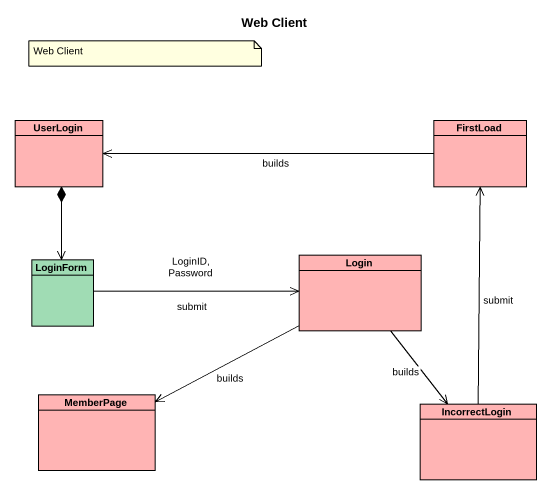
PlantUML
@startuml
title Web Client
hide circle
hide empty members
class UserLogin #FFB4B4
class FirstLoad #FFB4B4
class LoginForm #A0DCB4
class Login #FFB4B4
class MemberPage #FFB4B4
class IncorrectLogin #FFB4B4
UserLogin *--> LoginForm
FirstLoad "builds" -left-> UserLogin
LoginForm "submit" -right-> Login : LoginID, Password
Login "builds" -left-> MemberPage
Login "builds" --> IncorrectLogin
IncorrectLogin "submit" -up-> FirstLoad
note as N1
  Web Client
end note
@enduml
